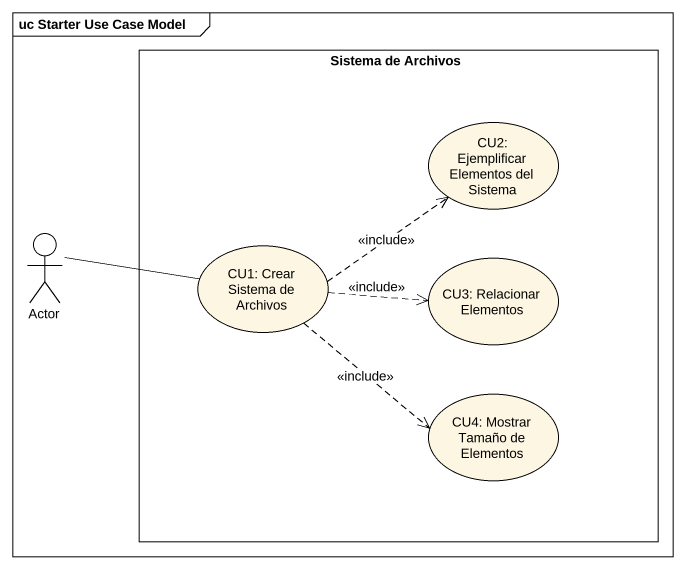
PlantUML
@startuml
mainframe uc Starter Use Case Model
rectangle "Sistema de Archivos" as Sistema_de_Archivos {
  usecase "CU2: Ejemplificar Elementos del Sistema" as CU2_Ejemplificar_Elementos
  usecase "CU1: Crear Sistema de Archivos" as CU1_Crear_Sistema_de
  usecase "CU3: Relacionar Elementos" as CU3_Relacionar_Elementos
  usecase "CU4: Mostrar Tamaño de Elementos" as CU4_Mostrar_Tamaño_de
}
actor "Actor" as Actor_
Actor_ -right- CU1_Crear_Sistema_de
CU1_Crear_Sistema_de .right.> CU2_Ejemplificar_Elementos : <<include>>
CU1_Crear_Sistema_de .right.> CU3_Relacionar_Elementos : <<include>>
CU1_Crear_Sistema_de ..> CU4_Mostrar_Tamaño_de : <<include>>
@enduml
